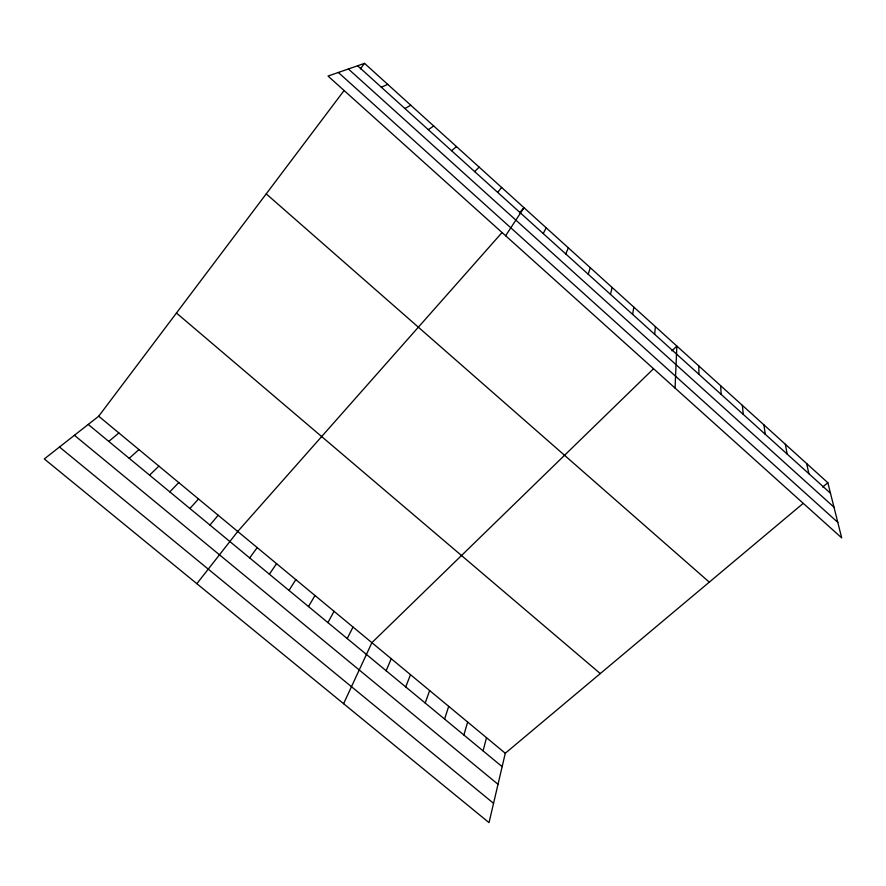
<?xml version="1.0" encoding="UTF-8"?>
<svg xmlns="http://www.w3.org/2000/svg" width="886" height="886" viewBox="0 0 886 886"><rect width="100%" height="100%" fill="white"/><g stroke="black" fill="none" stroke-linecap="round" stroke-linejoin="round"><path stroke-width="1.33" d="M675.066 388.068L676.849 346.061L671.953 350.834M654.632 334.277L655.407 326.646M632.615 314.375L633.833 307.121M803.015 503.536L505.286 753.255L489.028 822.629L44.3 458.937L98.7 416.221L343.89 90.782M610.476 294.351L612.126 287.474M483.058 750.874L486.514 737.706M463.876 735.003L467.653 722.068M444.584 719.067L448.704 706.352M588.193 274.217L590.298 267.716M425.202 703.03L429.644 690.559M405.722 686.927L410.495 674.689M565.766 253.95L568.336 247.836M386.13 670.724L391.247 658.73M343.591 703.694L371.887 642.682L653.314 368.953M347.223 638.562L353.016 627.033M543.207 233.55L546.23 227.835M327.92 622.603L334.044 611.307M308.505 606.556L314.973 595.503M289.002 590.419L295.813 579.621M505.629 235.731L524.003 207.712L519.573 212.729M269.388 574.206L276.554 563.651M249.675 557.914L257.195 547.603M360.403 68.853L364.534 63.371L827.834 482.726L841.7 537.891L328.03 76.063L364.534 63.371M196.858 583.697L237.736 531.478L501.841 232.774M497.677 192.384L501.642 187.467M209.949 525.066L218.177 515.264M189.925 508.509L198.519 498.962M169.802 491.874L178.762 482.582M474.697 171.618L479.138 167.1M149.568 475.14L158.904 466.125M129.234 458.328L138.936 449.579M108.79 441.427L118.868 432.944M822.673 487.056L827.834 482.726M451.572 150.709L456.489 146.611M428.303 129.677L433.719 125.989M404.891 108.513L410.794 105.246M381.323 87.216L387.736 84.38M59.484 447.009L493.557 803.325M74.413 435.292L498.01 784.309M98.7 416.221L505.286 753.255M88.235 424.438L502.152 766.656M176.447 313.024L600.287 673.582M266.221 193.868L709.298 582.146M338.352 72.475L837.802 522.363M357.612 65.774L830.481 493.236M348.397 68.986L833.992 507.202M806.659 463.555L808.885 473.722M785.35 444.263L787.167 454.086M763.909 424.859L765.305 434.328M742.346 405.345L743.31 414.438M720.65 385.698L721.182 394.436M698.821 365.94L698.921 374.313"/></g></svg>
